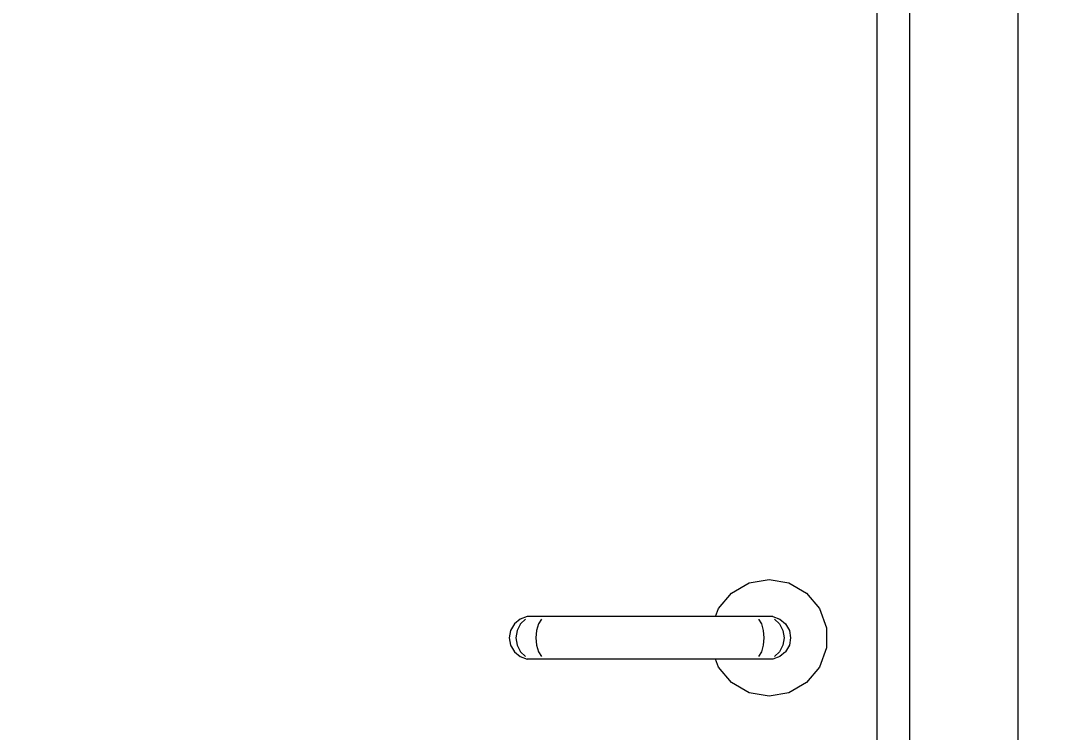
# Model space of a CAD drawing. Header units: millimetres. Extents: x -310 to 171125, y -3027 to 55843.
# Drawn here: x 132561.5 to 133041.3, y 33452 to 33780.7 of the extents above; entities that cross this region are included whole.
import ezdxf

# ---------------------------------------------------------------- set-up
doc = ezdxf.new("R2010")
doc.units = ezdxf.units.MM
doc.header["$MEASUREMENT"] = 0
doc.set_wipeout_variables(frame=1)
doc.linetypes.add('Wipeout_Contour', pattern=[1000, 0, -1000])
doc.layers.add('Dimensioning - General', color=7, linetype='Continuous')
doc.layers.add('Structural - Bearing', color=7, linetype='Continuous')
for name, color, linetype, lineweight, true_color in [('Dimensioning - General_Pen_No__61', 7, 'Continuous', 20, 0x6a6a6a), ('Dimensioning - General_Pen_No__88', 7, 'Continuous', 20, 0xfd4435), ('Structural - Bearing_Pen_No__82', 7, 'Continuous', 20, 0xaaaaaa)]:
    doc.layers.add(name, color=color, linetype=linetype, lineweight=lineweight, true_color=true_color)
doc.layers.get('0').off()
doc.styles.add('GENERATED_STYLE_6', font='calibril.ttf')
doc.dimstyles.new('GENERATED_STYLE__1', dxfattribs={"dimtxt": 195.999997, "dimasz": 106.4, "dimexe": 0.18, "dimexo": 0.0625, "dimgap": 0.09, "dimtad": 1, "dimdec": 0, "dimlfac": 0.1, "dimzin": 0, "dimdsep": 46, "dimtxsty": 'GENERATED_STYLE_6', "dimblk": 'ARROWHEAD_2', "dimblk1": 'ARROWHEAD_2', "dimblk2": 'ARROWHEAD_2', "dimcen": 0.09, "dimse1": 1, "dimse2": 1, "dimclrd": 256, "dimclre": 256, "dimclrt": 256, "dimadec": 0, "dimazin": 0, "dimtfac": 1, "dimtdec": 4, "dimtmove": 0, "dimatfit": 3, "dimfxl": 1, "dimtolj": 1, "dimtzin": 0, "dimarcsym": 0})

# ---------------------------------------------------------------- blocks, each defined once
blk = doc.blocks.new('*D95')
at = {"layer": 'Dimensioning - General_Pen_No__61', "color": 251, "linetype": 'Continuous', "lineweight": 20, "true_color": 0x6a6a6a, "transparency": 16777216}
for p, q in [((134582.88, 35136.02), (134722.88, 35055.19)), ((134757.88, 35095.6), (134547.88, 35095.6)), ((134652.88, 32395.6), (134652.88, 35095.6)), ((134582.88, 32436.02), (134722.88, 32355.19)), ((134757.88, 32395.6), (134547.88, 32395.6))]:
    blk.add_line(p, q, dxfattribs=at)
at = {"layer": 'Dimensioning - General_Pen_No__88', "color": 20, "lineweight": 20, "true_color": 0xfd4435, "transparency": 16777216, "char_height": 196, "attachment_point": 7, "rotation": 90, "style": 'GENERATED_STYLE_6'}
for s, insert in [('\\A1;{\\pql;\\fCalibri Light|b0|i0|c0|p34;20}', (134613.68, 34737.36)), ('\\A1;{\\pql;\\fCalibri Light|b0|i0|c0|p34;270}', (134613.68, 33507.27))]:
    blk.add_mtext(s, dxfattribs=dict(at, insert=insert))
blk = doc.blocks.new('ARROWHEAD_2')
at = {"color": 0, "linetype": 'Continuous', "lineweight": 0}
for p, q in [((-0.3781, -0.655), (0.3781, 0.655)), ((0, 0), (-1, 0))]:
    blk.add_line(p, q, dxfattribs=at)
blk = doc.blocks.new('*D138')
at = {"layer": 'Dimensioning - General_Pen_No__61', "color": 251, "linetype": 'Continuous', "lineweight": 20, "true_color": 0x6a6a6a, "transparency": 16777216}
for p, q in [((135132.88, 35136.02), (135272.88, 35055.19)), ((135307.88, 35095.6), (135097.88, 35095.6)), ((135202.88, 32395.6), (135202.88, 35095.6)), ((135132.88, 32436.02), (135272.88, 32355.19)), ((135307.88, 32395.6), (135097.88, 32395.6))]:
    blk.add_line(p, q, dxfattribs=at)
at = {"layer": 'Dimensioning - General_Pen_No__88', "color": 20, "lineweight": 20, "true_color": 0xfd4435, "transparency": 16777216, "char_height": 196, "attachment_point": 7, "rotation": 90, "style": 'GENERATED_STYLE_6'}
for s, insert in [('\\A1;{\\pql;\\fCalibri Light|b0|i0|c0|p34;20}', (135163.68, 34737.36)), ('\\A1;{\\pql;\\fCalibri Light|b0|i0|c0|p34;270}', (135163.68, 33507.27))]:
    blk.add_mtext(s, dxfattribs=dict(at, insert=insert))
blk = doc.blocks.new('*D161')
at = {"layer": 'Dimensioning - General_Pen_No__61', "color": 251, "linetype": 'Continuous', "lineweight": 20, "true_color": 0x6a6a6a, "transparency": 16777216}
for p, q in [((135682.88, 35336.02), (135822.88, 35255.19)), ((135857.88, 35295.6), (135647.88, 35295.6)), ((135752.88, 32395.6), (135752.88, 35295.6)), ((135682.88, 32436.02), (135822.88, 32355.19)), ((135857.88, 32395.6), (135647.88, 32395.6))]:
    blk.add_line(p, q, dxfattribs=at)
at = {"layer": 'Dimensioning - General_Pen_No__88', "color": 20, "lineweight": 20, "true_color": 0xfd4435, "transparency": 16777216, "insert": (135713.68, 33607.27), "char_height": 196, "attachment_point": 7, "rotation": 90, "style": 'GENERATED_STYLE_6'}
blk.add_mtext('\\A1;{\\pql;\\fCalibri Light|b0|i0|c0|p34;290}', dxfattribs=at)

msp = doc.modelspace()

# ---------------------------------------------------------------- wipeouts: each hides what was drawn before it
at = {"color": 254, "linetype": 'Wipeout_Contour', "lineweight": 0, "ltscale": 548671.346622}
msp.add_wipeout([(133022.21, 32495.6), (133022.21, 34632.6), (132972.21, 34582.6), (132972.21, 32495.6)], dxfattribs=at).dxf.layer = 'Structural - Bearing'
at = {"color": 254, "linetype": 'Wipeout_Contour', "lineweight": 0, "ltscale": 3700761.352501035}
msp.add_wipeout([(132882.5, 33485.76), (132883.83, 33482.1), (132889.85, 33474.92), (132897.97, 33470.23), (132907.21, 33468.6), (132916.44, 33470.23), (132924.56, 33474.92), (132930.59, 33482.1), (132933.8, 33490.92), (132933.8, 33500.29), (132930.59, 33509.1), (132924.56, 33516.29), (132916.44, 33520.98), (132907.21, 33522.6), (132897.97, 33520.98), (132889.85, 33516.29), (132883.83, 33509.1), (132882.5, 33505.45), (132908.94, 33505.45), (132912.21, 33504.26), (132914.87, 33502.03), (132916.6, 33499.02), (132917.21, 33495.6), (132916.6, 33492.18), (132914.87, 33489.18), (132912.21, 33486.94), (132908.94, 33485.76)], dxfattribs=at).dxf.layer = 'Structural - Bearing'

# ---------------------------------------------------------------- next in the draw order: linework, layer by layer
at = {"layer": 'Structural - Bearing_Pen_No__82', "color": 253, "linetype": 'Continuous', "lineweight": 20, "true_color": 0xaaaaaa}
for p, q in [((133022.21, 34632.6), (133022.21, 32495.6)), ((132897.97, 33520.98), (132907.21, 33522.6)), ((132907.21, 33522.6), (132916.44, 33520.98)), ((132889.85, 33516.29), (132897.97, 33520.98)), ((132916.44, 33520.98), (132924.56, 33516.29)), ((132883.83, 33509.1), (132889.85, 33516.29)), ((132924.56, 33516.29), (132930.59, 33509.1)), ((132930.59, 33509.1), (132933.8, 33500.29)), ((132933.8, 33500.29), (132933.8, 33490.92)), ((132933.8, 33490.92), (132930.59, 33482.1)), ((132889.85, 33474.92), (132883.83, 33482.1)), ((132930.59, 33482.1), (132924.56, 33474.92)), ((132897.97, 33470.23), (132889.85, 33474.92)), ((132924.56, 33474.92), (132916.44, 33470.23)), ((132907.21, 33468.6), (132897.97, 33470.23)), ((132916.44, 33470.23), (132907.21, 33468.6))]:
    msp.add_line(p, q, dxfattribs=at)

# ---------------------------------------------------------------- next in the draw order: wipeouts: each hides what was drawn before it
at = {"color": 254, "linetype": 'Wipeout_Contour', "lineweight": 0, "ltscale": 548519.125556}
msp.add_wipeout([(132957.21, 34555.6), (132957.21, 32495.6), (132972.21, 32495.6), (132972.21, 34555.6)], dxfattribs=at).dxf.layer = 'Structural - Bearing'
at = {"color": 254, "linetype": 'Wipeout_Contour', "lineweight": 0, "ltscale": 548269.824277}
msp.add_wipeout([(132908.94, 33505.45), (132906.76, 33505.45), (132909.68, 33504.26), (132912.21, 33504.26)], dxfattribs=at).dxf.layer = 'Structural - Bearing'
at = {"color": 254, "linetype": 'Wipeout_Contour', "lineweight": 0, "ltscale": 548282.345914}
msp.add_wipeout([(132914.16, 33495.6), (132913.62, 33492.18), (132916.6, 33492.18), (132917.21, 33495.6)], dxfattribs=at).dxf.layer = 'Structural - Bearing'

# ---------------------------------------------------------------- next in the draw order: linework, layer by layer
at = {"layer": 'Structural - Bearing_Pen_No__82', "color": 253, "linetype": 'Continuous', "lineweight": 20, "true_color": 0xaaaaaa}
for p, q in [((132972.21, 32495.6), (132972.21, 34582.6)), ((132957.21, 32495.6), (132957.21, 34567.6))]:
    msp.add_line(p, q, dxfattribs=at)

# ---------------------------------------------------------------- next in the draw order: wipeouts: each hides what was drawn before it
at = {"color": 254, "linetype": 'Wipeout_Contour', "lineweight": 0, "ltscale": 548279.038124}
msp.add_wipeout([(132909.68, 33504.26), (132912.07, 33502.03), (132914.87, 33502.03), (132912.21, 33504.26)], dxfattribs=at).dxf.layer = 'Structural - Bearing'
at = {"color": 254, "linetype": 'Wipeout_Contour', "lineweight": 0, "ltscale": 548274.923517}
msp.add_wipeout([(132913.62, 33492.18), (132912.07, 33489.18), (132914.87, 33489.18), (132916.6, 33492.18)], dxfattribs=at).dxf.layer = 'Structural - Bearing'

# ---------------------------------------------------------------- next in the draw order: wipeouts: each hides what was drawn before it
at = {"color": 254, "linetype": 'Wipeout_Contour', "lineweight": 0, "ltscale": 548284.549781}
msp.add_wipeout([(132912.07, 33502.03), (132913.62, 33499.02), (132916.6, 33499.02), (132914.87, 33502.03)], dxfattribs=at).dxf.layer = 'Structural - Bearing'
at = {"color": 254, "linetype": 'Wipeout_Contour', "lineweight": 0, "ltscale": 548264.289621}
msp.add_wipeout([(132909.68, 33486.94), (132912.21, 33486.94), (132914.87, 33489.18), (132912.07, 33489.18)], dxfattribs=at).dxf.layer = 'Structural - Bearing'

# ---------------------------------------------------------------- next in the draw order: wipeouts: each hides what was drawn before it
at = {"color": 254, "linetype": 'Wipeout_Contour', "lineweight": 0, "ltscale": 548252.200605}
msp.add_wipeout([(132906.76, 33505.45), (132900.61, 33505.45), (132902.3, 33504.26), (132909.68, 33504.26)], dxfattribs=at).dxf.layer = 'Structural - Bearing'
at = {"color": 254, "linetype": 'Wipeout_Contour', "lineweight": 0, "ltscale": 548285.689055}
msp.add_wipeout([(132913.62, 33499.02), (132914.16, 33495.6), (132917.21, 33495.6), (132916.6, 33499.02)], dxfattribs=at).dxf.layer = 'Structural - Bearing'
at = {"color": 254, "linetype": 'Wipeout_Contour', "lineweight": 0, "ltscale": 548251.732212}
msp.add_wipeout([(132912.21, 33486.94), (132909.68, 33486.94), (132906.76, 33485.76), (132908.94, 33485.76)], dxfattribs=at).dxf.layer = 'Structural - Bearing'

# ---------------------------------------------------------------- next in the draw order: linework, layer by layer
at = {"layer": 'Structural - Bearing_Pen_No__82', "color": 253, "linetype": 'Continuous', "lineweight": 20, "true_color": 0xaaaaaa}
for p, q in [((132916.6, 33499.02), (132917.21, 33495.6)), ((132917.21, 33495.6), (132916.6, 33492.18))]:
    msp.add_line(p, q, dxfattribs=at)

# ---------------------------------------------------------------- next in the draw order: wipeouts: each hides what was drawn before it
at = {"color": 254, "linetype": 'Wipeout_Contour', "lineweight": 0, "ltscale": 548258.620055}
msp.add_wipeout([(132902.3, 33504.26), (132903.67, 33502.03), (132912.07, 33502.03), (132909.68, 33504.26)], dxfattribs=at).dxf.layer = 'Structural - Bearing'
at = {"color": 254, "linetype": 'Wipeout_Contour', "lineweight": 0, "ltscale": 548258.734186}
msp.add_wipeout([(132914.16, 33495.6), (132904.88, 33495.6), (132904.57, 33492.18), (132913.62, 33492.18)], dxfattribs=at).dxf.layer = 'Structural - Bearing'

# ---------------------------------------------------------------- next in the draw order: linework, layer by layer
at = {"layer": 'Structural - Bearing_Pen_No__82', "color": 253, "linetype": 'Continuous', "lineweight": 20, "true_color": 0xaaaaaa}
msp.add_line((132908.94, 33505.45), (132906.76, 33505.45), dxfattribs=at)

# ---------------------------------------------------------------- next in the draw order: wipeouts: each hides what was drawn before it
at = {"color": 254, "linetype": 'Wipeout_Contour', "lineweight": 0, "ltscale": 548262.05215}
msp.add_wipeout([(132912.07, 33502.03), (132903.67, 33502.03), (132904.57, 33499.02), (132913.62, 33499.02)], dxfattribs=at).dxf.layer = 'Structural - Bearing'
at = {"color": 254, "linetype": 'Wipeout_Contour', "lineweight": 0, "ltscale": 548252.425494}
msp.add_wipeout([(132913.62, 33492.18), (132904.57, 33492.18), (132903.67, 33489.18), (132912.07, 33489.18)], dxfattribs=at).dxf.layer = 'Structural - Bearing'

# ---------------------------------------------------------------- next in the draw order: linework, layer by layer
at = {"layer": 'Structural - Bearing_Pen_No__82', "color": 253, "linetype": 'Continuous', "lineweight": 20, "true_color": 0xaaaaaa}
for p, q in [((132908.94, 33505.45), (132912.21, 33504.26)), ((132909.68, 33504.26), (132912.07, 33502.03)), ((132912.21, 33504.26), (132914.87, 33502.03)), ((132916.6, 33492.18), (132914.87, 33489.18))]:
    msp.add_line(p, q, dxfattribs=at)

# ---------------------------------------------------------------- next in the draw order: wipeouts: each hides what was drawn before it
at = {"color": 254, "linetype": 'Wipeout_Contour', "lineweight": 0, "ltscale": 548222.003269}
msp.add_wipeout([(132900.61, 33505.45), (132892.44, 33505.45), (132892.87, 33504.26), (132902.3, 33504.26)], dxfattribs=at).dxf.layer = 'Structural - Bearing'
at = {"color": 254, "linetype": 'Wipeout_Contour', "lineweight": 0, "ltscale": 548262.07747}
msp.add_wipeout([(132913.62, 33499.02), (132904.57, 33499.02), (132904.88, 33495.6), (132914.16, 33495.6)], dxfattribs=at).dxf.layer = 'Structural - Bearing'
at = {"color": 254, "linetype": 'Wipeout_Contour', "lineweight": 0, "ltscale": 548243.871007}
msp.add_wipeout([(132903.67, 33489.18), (132902.3, 33486.94), (132909.68, 33486.94), (132912.07, 33489.18)], dxfattribs=at).dxf.layer = 'Structural - Bearing'

# ---------------------------------------------------------------- next in the draw order: linework, layer by layer
at = {"layer": 'Structural - Bearing_Pen_No__82', "color": 253, "linetype": 'Continuous', "lineweight": 20, "true_color": 0xaaaaaa}
for p, q in [((132912.07, 33502.03), (132913.62, 33499.02)), ((132913.62, 33499.02), (132914.16, 33495.6)), ((132914.87, 33502.03), (132916.6, 33499.02)), ((132914.16, 33495.6), (132913.62, 33492.18)), ((132914.87, 33489.18), (132912.21, 33486.94))]:
    msp.add_line(p, q, dxfattribs=at)

# ---------------------------------------------------------------- next in the draw order: wipeouts: each hides what was drawn before it
at = {"color": 254, "linetype": 'Wipeout_Contour', "lineweight": 0, "ltscale": 548224.02904}
msp.add_wipeout([(132902.3, 33504.26), (132892.87, 33504.26), (132893.22, 33502.03), (132903.67, 33502.03)], dxfattribs=at).dxf.layer = 'Structural - Bearing'
at = {"color": 254, "linetype": 'Wipeout_Contour', "lineweight": 0, "ltscale": 548219.150466}
msp.add_wipeout([(132904.88, 33495.6), (132893.52, 33495.6), (132893.45, 33492.18), (132904.57, 33492.18)], dxfattribs=at).dxf.layer = 'Structural - Bearing'
at = {"color": 254, "linetype": 'Wipeout_Contour', "lineweight": 0, "ltscale": 548234.10796}
msp.add_wipeout([(132902.3, 33486.94), (132900.61, 33485.76), (132906.76, 33485.76), (132909.68, 33486.94)], dxfattribs=at).dxf.layer = 'Structural - Bearing'

# ---------------------------------------------------------------- next in the draw order: linework, layer by layer
at = {"layer": 'Structural - Bearing_Pen_No__82', "color": 253, "linetype": 'Continuous', "lineweight": 20, "true_color": 0xaaaaaa}
for p, q in [((132906.76, 33505.45), (132900.61, 33505.45)), ((132912.07, 33489.18), (132909.68, 33486.94)), ((132913.62, 33492.18), (132912.07, 33489.18)), ((132908.94, 33485.76), (132906.76, 33485.76)), ((132912.21, 33486.94), (132908.94, 33485.76))]:
    msp.add_line(p, q, dxfattribs=at)

# ---------------------------------------------------------------- next in the draw order: wipeouts: each hides what was drawn before it
at = {"color": 254, "linetype": 'Wipeout_Contour', "lineweight": 0, "ltscale": 548224.200682}
msp.add_wipeout([(132903.67, 33502.03), (132893.22, 33502.03), (132893.45, 33499.02), (132904.57, 33499.02)], dxfattribs=at).dxf.layer = 'Structural - Bearing'
at = {"color": 254, "linetype": 'Wipeout_Contour', "lineweight": 0, "ltscale": 548214.573368}
msp.add_wipeout([(132904.57, 33492.18), (132893.45, 33492.18), (132893.22, 33489.18), (132903.67, 33489.18)], dxfattribs=at).dxf.layer = 'Structural - Bearing'

# ---------------------------------------------------------------- next in the draw order: linework, layer by layer
at = {"layer": 'Structural - Bearing_Pen_No__82', "color": 253, "linetype": 'Continuous', "lineweight": 20, "true_color": 0xaaaaaa}
msp.add_line((132902.3, 33504.26), (132903.67, 33502.03), dxfattribs=at)

# ---------------------------------------------------------------- next in the draw order: wipeouts: each hides what was drawn before it
at = {"color": 254, "linetype": 'Wipeout_Contour', "lineweight": 0, "ltscale": 548047.950897}
msp.add_wipeout([(132892.44, 33505.45), (132811.98, 33505.45), (132811.55, 33504.26), (132892.87, 33504.26)], dxfattribs=at).dxf.layer = 'Structural - Bearing'
at = {"color": 254, "linetype": 'Wipeout_Contour', "lineweight": 0, "ltscale": 548222.493989}
msp.add_wipeout([(132904.57, 33499.02), (132893.45, 33499.02), (132893.52, 33495.6), (132904.88, 33495.6)], dxfattribs=at).dxf.layer = 'Structural - Bearing'
at = {"color": 254, "linetype": 'Wipeout_Contour', "lineweight": 0, "ltscale": 548209.279068}
msp.add_wipeout([(132903.67, 33489.18), (132893.22, 33489.18), (132892.87, 33486.94), (132902.3, 33486.94)], dxfattribs=at).dxf.layer = 'Structural - Bearing'

# ---------------------------------------------------------------- next in the draw order: linework, layer by layer
at = {"layer": 'Structural - Bearing_Pen_No__82', "color": 253, "linetype": 'Continuous', "lineweight": 20, "true_color": 0xaaaaaa}
for p, q in [((132903.67, 33502.03), (132904.57, 33499.02)), ((132904.57, 33499.02), (132904.88, 33495.6)), ((132904.88, 33495.6), (132904.57, 33492.18))]:
    msp.add_line(p, q, dxfattribs=at)

# ---------------------------------------------------------------- next in the draw order: wipeouts: each hides what was drawn before it
at = {"color": 254, "linetype": 'Wipeout_Contour', "lineweight": 0, "ltscale": 548046.278224}
msp.add_wipeout([(132892.87, 33504.26), (132811.55, 33504.26), (132811.2, 33502.03), (132893.22, 33502.03)], dxfattribs=at).dxf.layer = 'Structural - Bearing'
at = {"color": 254, "linetype": 'Wipeout_Contour', "lineweight": 0, "ltscale": 548037.227844}
msp.add_wipeout([(132893.52, 33495.6), (132810.89, 33495.6), (132810.97, 33492.18), (132893.45, 33492.18)], dxfattribs=at).dxf.layer = 'Structural - Bearing'
at = {"color": 254, "linetype": 'Wipeout_Contour', "lineweight": 0, "ltscale": 548203.909632}
msp.add_wipeout([(132902.3, 33486.94), (132892.87, 33486.94), (132892.44, 33485.76), (132900.61, 33485.76)], dxfattribs=at).dxf.layer = 'Structural - Bearing'

# ---------------------------------------------------------------- next in the draw order: linework, layer by layer
at = {"layer": 'Structural - Bearing_Pen_No__82', "color": 253, "linetype": 'Continuous', "lineweight": 20, "true_color": 0xaaaaaa}
for p, q in [((132882.5, 33505.45), (132883.83, 33509.1)), ((132900.61, 33505.45), (132892.44, 33505.45)), ((132903.67, 33489.18), (132902.3, 33486.94)), ((132904.57, 33492.18), (132903.67, 33489.18)), ((132906.76, 33485.76), (132900.61, 33485.76))]:
    msp.add_line(p, q, dxfattribs=at)

# ---------------------------------------------------------------- next in the draw order: wipeouts: each hides what was drawn before it
at = {"color": 254, "linetype": 'Wipeout_Contour', "lineweight": 0, "ltscale": 548043.715672}
msp.add_wipeout([(132893.22, 33502.03), (132811.2, 33502.03), (132810.97, 33499.02), (132893.45, 33499.02)], dxfattribs=at).dxf.layer = 'Structural - Bearing'
at = {"color": 254, "linetype": 'Wipeout_Contour', "lineweight": 0, "ltscale": 548034.085193}
msp.add_wipeout([(132893.45, 33492.18), (132810.97, 33492.18), (132811.2, 33489.18), (132893.22, 33489.18)], dxfattribs=at).dxf.layer = 'Structural - Bearing'

# ---------------------------------------------------------------- next in the draw order: wipeouts: each hides what was drawn before it
at = {"color": 254, "linetype": 'Wipeout_Contour', "lineweight": 0, "ltscale": 547873.899469}
msp.add_wipeout([(132811.98, 33505.45), (132803.81, 33505.45), (132802.12, 33504.26), (132811.55, 33504.26)], dxfattribs=at).dxf.layer = 'Structural - Bearing'
at = {"color": 254, "linetype": 'Wipeout_Contour', "lineweight": 0, "ltscale": 548040.572474}
msp.add_wipeout([(132893.45, 33499.02), (132810.97, 33499.02), (132810.89, 33495.6), (132893.52, 33495.6)], dxfattribs=at).dxf.layer = 'Structural - Bearing'
at = {"color": 254, "linetype": 'Wipeout_Contour', "lineweight": 0, "ltscale": 548031.523473}
msp.add_wipeout([(132893.22, 33489.18), (132811.2, 33489.18), (132811.55, 33486.94), (132892.87, 33486.94)], dxfattribs=at).dxf.layer = 'Structural - Bearing'

# ---------------------------------------------------------------- next in the draw order: wipeouts: each hides what was drawn before it
at = {"color": 254, "linetype": 'Wipeout_Contour', "lineweight": 0, "ltscale": 547868.528456}
msp.add_wipeout([(132811.55, 33504.26), (132802.12, 33504.26), (132800.74, 33502.03), (132811.2, 33502.03)], dxfattribs=at).dxf.layer = 'Structural - Bearing'
at = {"color": 254, "linetype": 'Wipeout_Contour', "lineweight": 0, "ltscale": 547855.306389}
msp.add_wipeout([(132810.89, 33495.6), (132799.53, 33495.6), (132799.84, 33492.18), (132810.97, 33492.18)], dxfattribs=at).dxf.layer = 'Structural - Bearing'
at = {"color": 254, "linetype": 'Wipeout_Contour', "lineweight": 0, "ltscale": 548029.851516}
msp.add_wipeout([(132892.87, 33486.94), (132811.55, 33486.94), (132811.98, 33485.76), (132892.44, 33485.76)], dxfattribs=at).dxf.layer = 'Structural - Bearing'

# ---------------------------------------------------------------- next in the draw order: linework, layer by layer
at = {"layer": 'Structural - Bearing_Pen_No__82', "color": 253, "linetype": 'Continuous', "lineweight": 20, "true_color": 0xaaaaaa}
for p, q in [((132892.44, 33505.45), (132811.98, 33505.45)), ((132883.83, 33482.1), (132882.5, 33485.76)), ((132900.61, 33485.76), (132892.44, 33485.76))]:
    msp.add_line(p, q, dxfattribs=at)

# ---------------------------------------------------------------- next in the draw order: wipeouts: each hides what was drawn before it
at = {"color": 254, "linetype": 'Wipeout_Contour', "lineweight": 0, "ltscale": 547863.231789}
msp.add_wipeout([(132811.2, 33502.03), (132800.74, 33502.03), (132799.84, 33499.02), (132810.97, 33499.02)], dxfattribs=at).dxf.layer = 'Structural - Bearing'
at = {"color": 254, "linetype": 'Wipeout_Contour', "lineweight": 0, "ltscale": 547853.598143}
msp.add_wipeout([(132810.97, 33492.18), (132799.84, 33492.18), (132800.74, 33489.18), (132811.2, 33489.18)], dxfattribs=at).dxf.layer = 'Structural - Bearing'

# ---------------------------------------------------------------- next in the draw order: wipeouts: each hides what was drawn before it
at = {"color": 254, "linetype": 'Wipeout_Contour', "lineweight": 0, "ltscale": 547843.703454}
msp.add_wipeout([(132797.66, 33505.45), (132794.73, 33504.26), (132802.12, 33504.26), (132803.81, 33505.45)], dxfattribs=at).dxf.layer = 'Structural - Bearing'
at = {"color": 254, "linetype": 'Wipeout_Contour', "lineweight": 0, "ltscale": 547858.652128}
msp.add_wipeout([(132810.97, 33499.02), (132799.84, 33499.02), (132799.53, 33495.6), (132810.89, 33495.6)], dxfattribs=at).dxf.layer = 'Structural - Bearing'
at = {"color": 254, "linetype": 'Wipeout_Contour', "lineweight": 0, "ltscale": 547853.768926}
msp.add_wipeout([(132811.2, 33489.18), (132800.74, 33489.18), (132802.12, 33486.94), (132811.55, 33486.94)], dxfattribs=at).dxf.layer = 'Structural - Bearing'

# ---------------------------------------------------------------- next in the draw order: wipeouts: each hides what was drawn before it
at = {"color": 254, "linetype": 'Wipeout_Contour', "lineweight": 0, "ltscale": 547833.939}
msp.add_wipeout([(132794.73, 33504.26), (132792.35, 33502.03), (132800.74, 33502.03), (132802.12, 33504.26)], dxfattribs=at).dxf.layer = 'Structural - Bearing'
at = {"color": 254, "linetype": 'Wipeout_Contour', "lineweight": 0, "ltscale": 547815.72451}
msp.add_wipeout([(132799.53, 33495.6), (132790.25, 33495.6), (132790.79, 33492.18), (132799.84, 33492.18)], dxfattribs=at).dxf.layer = 'Structural - Bearing'
at = {"color": 254, "linetype": 'Wipeout_Contour', "lineweight": 0, "ltscale": 547855.794343}
msp.add_wipeout([(132811.55, 33486.94), (132802.12, 33486.94), (132803.81, 33485.76), (132811.98, 33485.76)], dxfattribs=at).dxf.layer = 'Structural - Bearing'

# ---------------------------------------------------------------- next in the draw order: linework, layer by layer
at = {"layer": 'Structural - Bearing_Pen_No__82', "color": 253, "linetype": 'Continuous', "lineweight": 20, "true_color": 0xaaaaaa}
for p, q in [((132811.98, 33505.45), (132803.81, 33505.45)), ((132892.44, 33485.76), (132811.98, 33485.76))]:
    msp.add_line(p, q, dxfattribs=at)

# ---------------------------------------------------------------- next in the draw order: wipeouts: each hides what was drawn before it
at = {"color": 254, "linetype": 'Wipeout_Contour', "lineweight": 0, "ltscale": 547825.382063}
msp.add_wipeout([(132800.74, 33502.03), (132792.35, 33502.03), (132790.79, 33499.02), (132799.84, 33499.02)], dxfattribs=at).dxf.layer = 'Structural - Bearing'
at = {"color": 254, "linetype": 'Wipeout_Contour', "lineweight": 0, "ltscale": 547815.747759}
msp.add_wipeout([(132799.84, 33492.18), (132790.79, 33492.18), (132792.35, 33489.18), (132800.74, 33489.18)], dxfattribs=at).dxf.layer = 'Structural - Bearing'

# ---------------------------------------------------------------- next in the draw order: linework, layer by layer
at = {"layer": 'Structural - Bearing_Pen_No__82', "color": 253, "linetype": 'Continuous', "lineweight": 20, "true_color": 0xaaaaaa}
msp.add_line((132802.12, 33504.26), (132800.74, 33502.03), dxfattribs=at)

# ---------------------------------------------------------------- next in the draw order: wipeouts: each hides what was drawn before it
at = {"color": 254, "linetype": 'Wipeout_Contour', "lineweight": 0, "ltscale": 547826.080654}
msp.add_wipeout([(132797.66, 33505.45), (132795.47, 33505.45), (132792.21, 33504.26), (132794.73, 33504.26)], dxfattribs=at).dxf.layer = 'Structural - Bearing'
at = {"color": 254, "linetype": 'Wipeout_Contour', "lineweight": 0, "ltscale": 547819.070488}
msp.add_wipeout([(132799.84, 33499.02), (132790.79, 33499.02), (132790.25, 33495.6), (132799.53, 33495.6)], dxfattribs=at).dxf.layer = 'Structural - Bearing'
at = {"color": 254, "linetype": 'Wipeout_Contour', "lineweight": 0, "ltscale": 547819.178545}
msp.add_wipeout([(132792.35, 33489.18), (132794.73, 33486.94), (132802.12, 33486.94), (132800.74, 33489.18)], dxfattribs=at).dxf.layer = 'Structural - Bearing'

# ---------------------------------------------------------------- next in the draw order: linework, layer by layer
at = {"layer": 'Structural - Bearing_Pen_No__82', "color": 253, "linetype": 'Continuous', "lineweight": 20, "true_color": 0xaaaaaa}
for p, q in [((132803.81, 33505.45), (132797.66, 33505.45)), ((132799.84, 33499.02), (132799.53, 33495.6)), ((132800.74, 33502.03), (132799.84, 33499.02)), ((132799.53, 33495.6), (132799.84, 33492.18))]:
    msp.add_line(p, q, dxfattribs=at)

# ---------------------------------------------------------------- next in the draw order: wipeouts: each hides what was drawn before it
at = {"color": 254, "linetype": 'Wipeout_Contour', "lineweight": 0, "ltscale": 547813.521982}
msp.add_wipeout([(132789.55, 33502.03), (132792.35, 33502.03), (132794.73, 33504.26), (132792.21, 33504.26)], dxfattribs=at).dxf.layer = 'Structural - Bearing'
at = {"color": 254, "linetype": 'Wipeout_Contour', "lineweight": 0, "ltscale": 547792.11405}
msp.add_wipeout([(132787.21, 33495.6), (132787.81, 33492.18), (132790.79, 33492.18), (132790.25, 33495.6)], dxfattribs=at).dxf.layer = 'Structural - Bearing'
at = {"color": 254, "linetype": 'Wipeout_Contour', "lineweight": 0, "ltscale": 547825.597335}
msp.add_wipeout([(132794.73, 33486.94), (132797.66, 33485.76), (132803.81, 33485.76), (132802.12, 33486.94)], dxfattribs=at).dxf.layer = 'Structural - Bearing'

# ---------------------------------------------------------------- next in the draw order: linework, layer by layer
at = {"layer": 'Structural - Bearing_Pen_No__82', "color": 253, "linetype": 'Continuous', "lineweight": 20, "true_color": 0xaaaaaa}
for p, q in [((132797.66, 33505.45), (132795.47, 33505.45)), ((132800.74, 33489.18), (132802.12, 33486.94)), ((132811.98, 33485.76), (132803.81, 33485.76))]:
    msp.add_line(p, q, dxfattribs=at)

# ---------------------------------------------------------------- next in the draw order: wipeouts: each hides what was drawn before it
at = {"color": 254, "linetype": 'Wipeout_Contour', "lineweight": 0, "ltscale": 547802.885624}
msp.add_wipeout([(132787.81, 33499.02), (132790.79, 33499.02), (132792.35, 33502.03), (132789.55, 33502.03)], dxfattribs=at).dxf.layer = 'Structural - Bearing'
at = {"color": 254, "linetype": 'Wipeout_Contour', "lineweight": 0, "ltscale": 547793.250928}
msp.add_wipeout([(132790.79, 33492.18), (132787.81, 33492.18), (132789.55, 33489.18), (132792.35, 33489.18)], dxfattribs=at).dxf.layer = 'Structural - Bearing'

# ---------------------------------------------------------------- next in the draw order: linework, layer by layer
at = {"layer": 'Structural - Bearing_Pen_No__82', "color": 253, "linetype": 'Continuous', "lineweight": 20, "true_color": 0xaaaaaa}
for p, q in [((132792.21, 33504.26), (132789.55, 33502.03)), ((132795.47, 33505.45), (132792.21, 33504.26)), ((132794.73, 33504.26), (132792.35, 33502.03))]:
    msp.add_line(p, q, dxfattribs=at)

# ---------------------------------------------------------------- next in the draw order: wipeouts: each hides what was drawn before it
at = {"color": 254, "linetype": 'Wipeout_Contour', "lineweight": 0, "ltscale": 547795.46017}
msp.add_wipeout([(132787.81, 33499.02), (132787.21, 33495.6), (132790.25, 33495.6), (132790.79, 33499.02)], dxfattribs=at).dxf.layer = 'Structural - Bearing'
at = {"color": 254, "linetype": 'Wipeout_Contour', "lineweight": 0, "ltscale": 547798.760982}
msp.add_wipeout([(132792.35, 33489.18), (132789.55, 33489.18), (132792.21, 33486.94), (132794.73, 33486.94)], dxfattribs=at).dxf.layer = 'Structural - Bearing'

# ---------------------------------------------------------------- next in the draw order: linework, layer by layer
at = {"layer": 'Structural - Bearing_Pen_No__82', "color": 253, "linetype": 'Continuous', "lineweight": 20, "true_color": 0xaaaaaa}
for p, q in [((132787.81, 33499.02), (132787.21, 33495.6)), ((132789.55, 33502.03), (132787.81, 33499.02)), ((132790.79, 33499.02), (132790.25, 33495.6)), ((132792.35, 33502.03), (132790.79, 33499.02)), ((132787.21, 33495.6), (132787.81, 33492.18)), ((132790.25, 33495.6), (132790.79, 33492.18)), ((132787.81, 33492.18), (132789.55, 33489.18))]:
    msp.add_line(p, q, dxfattribs=at)

# ---------------------------------------------------------------- next in the draw order: wipeouts: each hides what was drawn before it
at = {"color": 254, "linetype": 'Wipeout_Contour', "lineweight": 0, "ltscale": 547807.973955}
msp.add_wipeout([(132794.73, 33486.94), (132792.21, 33486.94), (132795.47, 33485.76), (132797.66, 33485.76)], dxfattribs=at).dxf.layer = 'Structural - Bearing'

# ---------------------------------------------------------------- next in the draw order: linework, layer by layer
at = {"layer": 'Structural - Bearing_Pen_No__82', "color": 253, "linetype": 'Continuous', "lineweight": 20, "true_color": 0xaaaaaa}
for p, q in [((132789.55, 33489.18), (132792.21, 33486.94)), ((132790.79, 33492.18), (132792.35, 33489.18)), ((132792.35, 33489.18), (132794.73, 33486.94)), ((132799.84, 33492.18), (132800.74, 33489.18)), ((132792.21, 33486.94), (132795.47, 33485.76)), ((132797.66, 33485.76), (132795.47, 33485.76)), ((132803.81, 33485.76), (132797.66, 33485.76))]:
    msp.add_line(p, q, dxfattribs=at)

# ---------------------------------------------------------------- next in the draw order: dimensions: what is measured, and where the dimension line sits
at = {"layer": 'Dimensioning - General', "color": 251, "linetype": 'Continuous', "lineweight": 20, "true_color": 0x6a6a6a}
for base, p1, p2, picture, middle in [((135752.88, 35295.6), (109390.82, 32395.6), (109215.13, 35295.6), '*D161', (135615.68, 33831.4)), ((135202.88, 35095.6), (106857.56, 32395.6), (106730.72, 35095.6), '*D138', (135065.68, 33731.4)), ((134652.88, 35095.6), (107177.22, 32395.6), (107217.37, 35095.6), '*D95', (134515.68, 33731.4))]:
    dim = msp.add_linear_dim(base=base, p1=p1, p2=p2, angle=90, dimstyle='GENERATED_STYLE__1', dxfattribs=at)
    dim.commit()
    dim.dimension.update_dxf_attribs({"geometry": picture, "text_midpoint": middle, "dimtype": 160, "text_rotation": 90})

doc.saveas('drawing.dxf')
